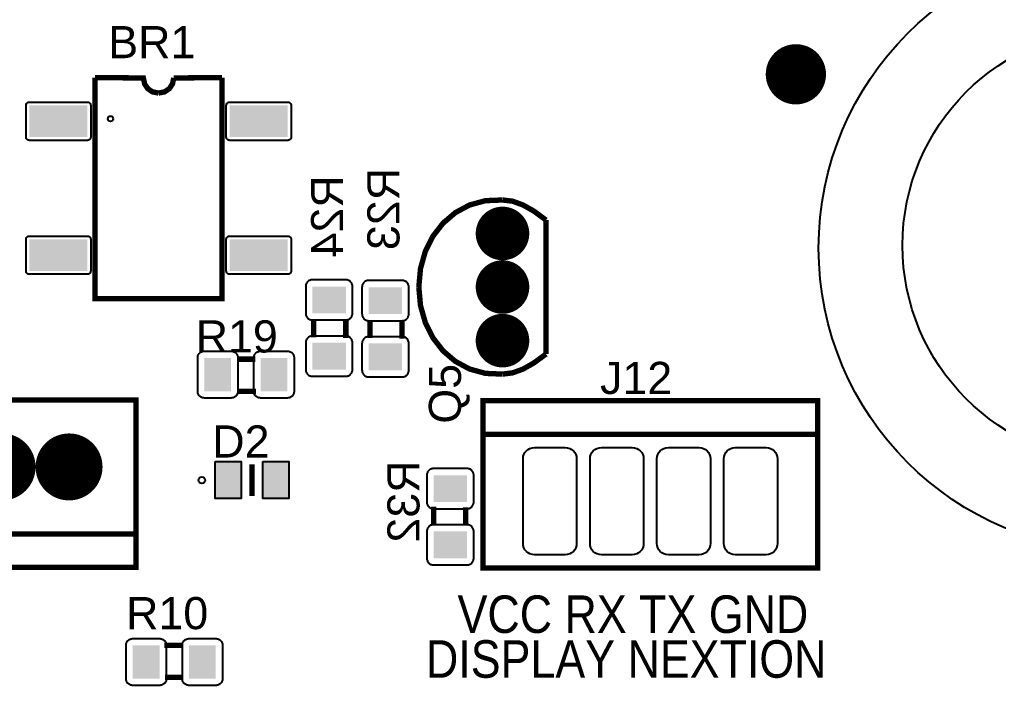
# Model space of a CAD drawing. Header units: inches. Extents: x 15 to 148, y 10 to 111.
# Drawn here: x 130.984 to 133.797, y 100.504 to 102.417 of the extents above; entities that cross this region are included whole.
import ezdxf

# ---------------------------------------------------------------- set-up
doc = ezdxf.new("R2010")
doc.units = ezdxf.units.IN
doc.header["$MEASUREMENT"] = 0
doc.layers.add('BLK_12AWG', color=7, linetype='Continuous')

# ---------------------------------------------------------------- blocks, each defined once
blk = doc.blocks.new('RPAD')
blk.add_trace([(-0.5, -0.5), (-0.5, 0.5), (0.5, -0.5), (0.5, 0.5)])
blk = doc.blocks.new('EPAD')
at = {"const_width": 0.5}
blk.add_lwpolyline([(-0.25, 0, 1), (0.25, 0, 1)], format="xyb", close=True, dxfattribs=at)
blk = doc.blocks.new('CEGHHMI')
for points, const_width in [([(118.2545, 104.8625), (118.3269, 104.8622), (118.3287, 104.8533), (118.3335, 104.8461), (118.3406, 104.8413), (118.3495, 104.8396)], 0.008), ([(118.4445, 104.8625), (118.4445, 104.5325), (118.2545, 104.5325), (118.2545, 104.8625)], 0.008), ([(118.2545, 104.8625), (118.3269, 104.8622), (118.3287, 104.8533), (118.3335, 104.8461), (118.3406, 104.8413), (118.3495, 104.8396)], 0.008), ([(118.4445, 104.8625), (118.4445, 104.5325), (118.2545, 104.5325), (118.2545, 104.8625)], 0.008), ([(118.2545, 104.8625), (118.3269, 104.8622), (118.3287, 104.8533), (118.3335, 104.8461), (118.3406, 104.8413), (118.3495, 104.8396)], 0.008), ([(118.4445, 104.8625), (118.4445, 104.5325), (118.2545, 104.5325), (118.2545, 104.8625)], 0.008), ([(118.3722, 104.8622), (118.3704, 104.8533), (118.3656, 104.8461), (118.3585, 104.8413), (118.3495, 104.8396)], 0.008), ([(118.3722, 104.8622), (118.3704, 104.8533), (118.3656, 104.8461), (118.3585, 104.8413), (118.3495, 104.8396)], 0.008), ([(118.3722, 104.8622), (118.3704, 104.8533), (118.3656, 104.8461), (118.3585, 104.8413), (118.3495, 104.8396)], 0.008), ([(118.3722, 104.8622), (118.4445, 104.8625)], 0.008), ([(118.3722, 104.8622), (118.4445, 104.8625)], 0.008), ([(118.3722, 104.8622), (118.4445, 104.8625)], 0.008), ([(118.8633, 104.6799), (118.8378, 104.6789), (118.8141, 104.6724), (118.7929, 104.661), (118.7745, 104.6453), (118.7594, 104.6258), (118.748, 104.603), (118.7408, 104.5775), (118.7383, 104.5499)], 0.008), ([(118.8633, 104.6799), (118.8378, 104.6789), (118.8141, 104.6724), (118.7929, 104.661), (118.7745, 104.6453), (118.7594, 104.6258), (118.748, 104.603), (118.7408, 104.5775), (118.7383, 104.5499)], 0.008), ([(118.8633, 104.6799), (118.8378, 104.6789), (118.8141, 104.6724), (118.7929, 104.661), (118.7745, 104.6453), (118.7594, 104.6258), (118.748, 104.603), (118.7408, 104.5775), (118.7383, 104.5499)], 0.008), ([(118.8633, 104.6799), (118.8784, 104.6781), (118.894, 104.6724), (118.9105, 104.6631), (118.9283, 104.6499)], 0.008), ([(118.8633, 104.6799), (118.8784, 104.6781), (118.894, 104.6724), (118.9105, 104.6631), (118.9283, 104.6499)], 0.008), ([(118.8633, 104.6799), (118.8784, 104.6781), (118.894, 104.6724), (118.9105, 104.6631), (118.9283, 104.6499)], 0.008), ([(118.9283, 104.4499), (118.9283, 104.6499)], 0.008), ([(118.9283, 104.4499), (118.9283, 104.6499)], 0.008), ([(118.9283, 104.4499), (118.9283, 104.6499)], 0.008), ([(118.8633, 104.4199), (118.8378, 104.421), (118.8141, 104.4275), (118.7929, 104.4389), (118.7745, 104.4546), (118.7594, 104.4741), (118.748, 104.4969), (118.7408, 104.5223), (118.7383, 104.5499)], 0.008), ([(118.8633, 104.4199), (118.8378, 104.421), (118.8141, 104.4275), (118.7929, 104.4389), (118.7745, 104.4546), (118.7594, 104.4741), (118.748, 104.4969), (118.7408, 104.5223), (118.7383, 104.5499)], 0.008), ([(118.8633, 104.4199), (118.8378, 104.421), (118.8141, 104.4275), (118.7929, 104.4389), (118.7745, 104.4546), (118.7594, 104.4741), (118.748, 104.4969), (118.7408, 104.5223), (118.7383, 104.5499)], 0.008), ([(118.5813, 104.5017), (118.5813, 104.4747)], 0.008), ([(118.5813, 104.5017), (118.5813, 104.4747)], 0.008), ([(118.5813, 104.5017), (118.5813, 104.4747)], 0.008), ([(118.6293, 104.5017), (118.6293, 104.4737)], 0.008), ([(118.6293, 104.5017), (118.6293, 104.4737)], 0.008), ([(118.6293, 104.5017), (118.6293, 104.4737)], 0.008), ([(118.6654, 104.5007), (118.6654, 104.4737)], 0.008), ([(118.6654, 104.5007), (118.6654, 104.4737)], 0.008), ([(118.6654, 104.5007), (118.6654, 104.4737)], 0.008), ([(118.7134, 104.5007), (118.7134, 104.4727)], 0.008), ([(118.7134, 104.5007), (118.7134, 104.4727)], 0.008), ([(118.7134, 104.5007), (118.7134, 104.4727)], 0.008), ([(118.8633, 104.4199), (118.8784, 104.4218), (118.894, 104.4274), (118.9105, 104.4368), (118.9283, 104.4499)], 0.008), ([(118.8633, 104.4199), (118.8784, 104.4218), (118.894, 104.4274), (118.9105, 104.4368), (118.9283, 104.4499)], 0.008), ([(118.8633, 104.4199), (118.8784, 104.4218), (118.894, 104.4274), (118.9105, 104.4368), (118.9283, 104.4499)], 0.008), ([(118.467, 104.4422), (118.494, 104.4422)], 0.008), ([(118.467, 104.4422), (118.494, 104.4422)], 0.008), ([(118.467, 104.4422), (118.494, 104.4422)], 0.008), ([(118.467, 104.3942), (118.495, 104.3942)], 0.008), ([(118.467, 104.3942), (118.495, 104.3942)], 0.008), ([(118.467, 104.3942), (118.495, 104.3942)], 0.008), ([(117.4159, 104.1313), (118.3159, 104.1313), (118.3159, 104.3813), (117.4159, 104.3813), (117.4159, 104.1313)], 0.008), ([(117.4159, 104.1313), (118.3159, 104.1313), (118.3159, 104.3813), (117.4159, 104.3813), (117.4159, 104.1313)], 0.008), ([(117.4159, 104.1313), (118.3159, 104.1313), (118.3159, 104.3813), (117.4159, 104.3813), (117.4159, 104.1313)], 0.008), ([(118.834, 104.1302), (119.334, 104.1302), (119.334, 104.3802), (118.834, 104.3802), (118.834, 104.1302)], 0.008), ([(118.834, 104.1302), (119.334, 104.1302), (119.334, 104.3802), (118.834, 104.3802), (118.834, 104.1302)], 0.008), ([(118.834, 104.1302), (119.334, 104.1302), (119.334, 104.3802), (118.834, 104.3802), (118.834, 104.1302)], 0.008), ([(118.834, 104.3302), (119.334, 104.3302)], 0.008), ([(118.834, 104.3302), (119.334, 104.3302)], 0.008), ([(118.834, 104.3302), (119.334, 104.3302)], 0.008), ([(118.4891, 104.2854), (118.4891, 104.2381)], 0.00787), ([(118.4891, 104.2854), (118.4891, 104.2381)], 0.00787), ([(118.4891, 104.2854), (118.4891, 104.2381)], 0.00787), ([(118.7603, 104.1939), (118.7603, 104.2219)], 0.008), ([(118.7603, 104.1939), (118.7603, 104.2219)], 0.008), ([(118.7603, 104.1939), (118.7603, 104.2219)], 0.008), ([(118.8083, 104.1939), (118.8083, 104.2209)], 0.008), ([(118.8083, 104.1939), (118.8083, 104.2209)], 0.008), ([(118.8083, 104.1939), (118.8083, 104.2209)], 0.008), ([(118.3159, 104.1813), (117.4159, 104.1813)], 0.008), ([(118.3159, 104.1813), (117.4159, 104.1813)], 0.008), ([(118.3159, 104.1813), (117.4159, 104.1813)], 0.008), ([(118.3861, 104.015), (118.3581, 104.015)], 0.008), ([(118.3861, 104.015), (118.3581, 104.015)], 0.008), ([(118.3861, 104.015), (118.3581, 104.015)], 0.008), ([(118.3861, 103.967), (118.3591, 103.967)], 0.008), ([(118.3861, 103.967), (118.3591, 103.967)], 0.008), ([(118.3861, 103.967), (118.3591, 103.967)], 0.008)]:
    blk.add_lwpolyline(points, dxfattribs=dict(const_width=const_width))
for points in [[(118.1516, 104.7739), (118.1516, 104.8211), (118.1517, 104.8222), (118.152, 104.8231), (118.1525, 104.824), (118.1531, 104.8247), (118.1538, 104.8253), (118.1547, 104.8258), (118.1556, 104.826), (118.1566, 104.8261), (118.2432, 104.8261), (118.2443, 104.826), (118.2452, 104.8258), (118.2461, 104.8253), (118.2468, 104.8247), (118.2474, 104.824), (118.2479, 104.8231), (118.2481, 104.8222), (118.2482, 104.8211), (118.2482, 104.7739), (118.2481, 104.7729), (118.2479, 104.7719), (118.2474, 104.7711), (118.2468, 104.7703), (118.2461, 104.7697), (118.2452, 104.7693), (118.2443, 104.769), (118.2432, 104.7689), (118.1566, 104.7689), (118.1556, 104.769), (118.1547, 104.7693), (118.1538, 104.7697), (118.1531, 104.7703), (118.1525, 104.7711), (118.152, 104.7719), (118.1517, 104.7729), (118.1516, 104.7739)], [(118.5475, 104.8211), (118.5475, 104.7739), (118.5474, 104.7729), (118.5471, 104.7719), (118.5466, 104.7711), (118.546, 104.7703), (118.5453, 104.7697), (118.5444, 104.7693), (118.5435, 104.769), (118.5425, 104.7689), (118.4558, 104.7689), (118.4548, 104.769), (118.4539, 104.7693), (118.453, 104.7697), (118.4523, 104.7703), (118.4517, 104.7711), (118.4512, 104.7719), (118.4509, 104.7729), (118.4508, 104.7739), (118.4508, 104.8211), (118.4509, 104.8222), (118.4512, 104.8231), (118.4517, 104.824), (118.4523, 104.8247), (118.453, 104.8253), (118.4539, 104.8258), (118.4548, 104.826), (118.4558, 104.8261), (118.5425, 104.8261), (118.5435, 104.826), (118.5444, 104.8258), (118.5453, 104.8253), (118.546, 104.8247), (118.5466, 104.824), (118.5471, 104.8231), (118.5474, 104.8222), (118.5475, 104.8211)], [(118.1516, 104.5739), (118.1516, 104.6211), (118.1517, 104.6222), (118.152, 104.6231), (118.1525, 104.624), (118.1531, 104.6247), (118.1538, 104.6253), (118.1547, 104.6258), (118.1556, 104.626), (118.1566, 104.6261), (118.2432, 104.6261), (118.2443, 104.626), (118.2452, 104.6258), (118.2461, 104.6253), (118.2468, 104.6247), (118.2474, 104.624), (118.2479, 104.6231), (118.2481, 104.6222), (118.2482, 104.6211), (118.2482, 104.5739), (118.2481, 104.5729), (118.2479, 104.5719), (118.2474, 104.5711), (118.2468, 104.5703), (118.2461, 104.5697), (118.2452, 104.5693), (118.2443, 104.569), (118.2432, 104.5689), (118.1566, 104.5689), (118.1556, 104.569), (118.1547, 104.5693), (118.1538, 104.5697), (118.1531, 104.5703), (118.1525, 104.5711), (118.152, 104.5719), (118.1517, 104.5729), (118.1516, 104.5739)], [(118.5475, 104.6211), (118.5475, 104.5739), (118.5474, 104.5729), (118.5471, 104.5719), (118.5466, 104.5711), (118.546, 104.5703), (118.5453, 104.5697), (118.5444, 104.5693), (118.5435, 104.569), (118.5425, 104.5689), (118.4558, 104.5689), (118.4548, 104.569), (118.4539, 104.5693), (118.453, 104.5697), (118.4523, 104.5703), (118.4517, 104.5711), (118.4512, 104.5719), (118.4509, 104.5729), (118.4508, 104.5739), (118.4508, 104.6211), (118.4509, 104.6222), (118.4512, 104.6231), (118.4517, 104.624), (118.4523, 104.6247), (118.453, 104.6253), (118.4539, 104.6258), (118.4548, 104.626), (118.4558, 104.6261), (118.5425, 104.6261), (118.5435, 104.626), (118.5444, 104.6258), (118.5453, 104.6253), (118.546, 104.6247), (118.5466, 104.624), (118.5471, 104.6231), (118.5474, 104.6222), (118.5475, 104.6211)], [(118.5693, 104.5507), (118.5693, 104.5107), (118.5693, 104.5097), (118.5695, 104.5087), (118.5697, 104.5077), (118.5701, 104.5068), (118.5705, 104.5059), (118.571, 104.5051), (118.5715, 104.5043), (118.5722, 104.5036), (118.5729, 104.503), (118.5737, 104.5024), (118.5745, 104.5019), (118.5754, 104.5015), (118.5763, 104.5012), (118.5772, 104.5009), (118.5783, 104.5008), (118.5793, 104.5007), (118.6293, 104.5007), (118.6303, 104.5008), (118.6313, 104.5009), (118.6323, 104.5012), (118.6332, 104.5015), (118.6341, 104.5019), (118.6349, 104.5024), (118.6357, 104.503), (118.6364, 104.5036), (118.637, 104.5043), (118.6376, 104.5051), (118.6381, 104.5059), (118.6385, 104.5068), (118.6389, 104.5077), (118.6391, 104.5087), (118.6392, 104.5097), (118.6393, 104.5107), (118.6393, 104.5507), (118.6392, 104.5518), (118.6391, 104.5528), (118.6389, 104.5537), (118.6385, 104.5546), (118.6381, 104.5555), (118.6376, 104.5563), (118.637, 104.5571), (118.6364, 104.5578), (118.6357, 104.5585), (118.6349, 104.559), (118.6341, 104.5595), (118.6332, 104.5599), (118.6323, 104.5603), (118.6313, 104.5605), (118.6303, 104.5607), (118.6293, 104.5607), (118.5793, 104.5607), (118.5783, 104.5607), (118.5772, 104.5605), (118.5763, 104.5603), (118.5754, 104.5599), (118.5745, 104.5595), (118.5737, 104.559), (118.5729, 104.5585), (118.5722, 104.5578), (118.5715, 104.5571), (118.571, 104.5563), (118.5705, 104.5555), (118.5701, 104.5546), (118.5697, 104.5537), (118.5695, 104.5528), (118.5693, 104.5518), (118.5693, 104.5507)], [(118.6534, 104.5497), (118.6534, 104.5097), (118.6535, 104.5087), (118.6536, 104.5077), (118.6538, 104.5067), (118.6542, 104.5058), (118.6546, 104.5049), (118.6551, 104.5041), (118.6557, 104.5033), (118.6563, 104.5026), (118.657, 104.502), (118.6578, 104.5014), (118.6586, 104.5009), (118.6595, 104.5005), (118.6604, 104.5002), (118.6614, 104.4999), (118.6624, 104.4998), (118.6634, 104.4997), (118.7134, 104.4997), (118.7144, 104.4998), (118.7154, 104.4999), (118.7164, 104.5002), (118.7173, 104.5005), (118.7182, 104.5009), (118.719, 104.5014), (118.7198, 104.502), (118.7205, 104.5026), (118.7212, 104.5033), (118.7217, 104.5041), (118.7222, 104.5049), (118.7226, 104.5058), (118.723, 104.5067), (118.7232, 104.5077), (118.7234, 104.5087), (118.7234, 104.5097), (118.7234, 104.5497), (118.7234, 104.5508), (118.7232, 104.5518), (118.723, 104.5527), (118.7226, 104.5536), (118.7222, 104.5545), (118.7217, 104.5553), (118.7212, 104.5561), (118.7205, 104.5568), (118.7198, 104.5575), (118.719, 104.558), (118.7182, 104.5585), (118.7173, 104.5589), (118.7164, 104.5593), (118.7154, 104.5595), (118.7144, 104.5597), (118.7134, 104.5597), (118.6634, 104.5597), (118.6624, 104.5597), (118.6614, 104.5595), (118.6604, 104.5593), (118.6595, 104.5589), (118.6586, 104.5585), (118.6578, 104.558), (118.657, 104.5575), (118.6563, 104.5568), (118.6557, 104.5561), (118.6551, 104.5553), (118.6546, 104.5545), (118.6542, 104.5536), (118.6538, 104.5527), (118.6536, 104.5518), (118.6535, 104.5508), (118.6534, 104.5497)], [(118.5693, 104.4667), (118.5693, 104.4267), (118.5693, 104.4257), (118.5695, 104.4247), (118.5697, 104.4237), (118.5701, 104.4228), (118.5705, 104.4219), (118.571, 104.4211), (118.5715, 104.4203), (118.5722, 104.4196), (118.5729, 104.419), (118.5737, 104.4184), (118.5745, 104.4179), (118.5754, 104.4175), (118.5763, 104.4172), (118.5772, 104.4169), (118.5783, 104.4168), (118.5793, 104.4167), (118.6293, 104.4167), (118.6303, 104.4168), (118.6313, 104.4169), (118.6323, 104.4172), (118.6332, 104.4175), (118.6341, 104.4179), (118.6349, 104.4184), (118.6357, 104.419), (118.6364, 104.4196), (118.637, 104.4203), (118.6376, 104.4211), (118.6381, 104.4219), (118.6385, 104.4228), (118.6389, 104.4237), (118.6391, 104.4247), (118.6392, 104.4257), (118.6393, 104.4267), (118.6393, 104.4667), (118.6392, 104.4678), (118.6391, 104.4688), (118.6389, 104.4697), (118.6385, 104.4706), (118.6381, 104.4715), (118.6376, 104.4723), (118.637, 104.4731), (118.6364, 104.4738), (118.6357, 104.4745), (118.6349, 104.475), (118.6341, 104.4755), (118.6332, 104.4759), (118.6323, 104.4763), (118.6313, 104.4765), (118.6303, 104.4767), (118.6293, 104.4767), (118.5793, 104.4767), (118.5783, 104.4767), (118.5772, 104.4765), (118.5763, 104.4763), (118.5754, 104.4759), (118.5745, 104.4755), (118.5737, 104.475), (118.5729, 104.4745), (118.5722, 104.4738), (118.5715, 104.4731), (118.571, 104.4723), (118.5705, 104.4715), (118.5701, 104.4706), (118.5697, 104.4697), (118.5695, 104.4688), (118.5693, 104.4678), (118.5693, 104.4667)], [(118.6534, 104.4657), (118.6534, 104.4257), (118.6535, 104.4247), (118.6536, 104.4237), (118.6538, 104.4227), (118.6542, 104.4218), (118.6546, 104.4209), (118.6551, 104.4201), (118.6557, 104.4193), (118.6563, 104.4186), (118.657, 104.418), (118.6578, 104.4174), (118.6586, 104.4169), (118.6595, 104.4165), (118.6604, 104.4162), (118.6614, 104.4159), (118.6624, 104.4158), (118.6634, 104.4157), (118.7134, 104.4157), (118.7144, 104.4158), (118.7154, 104.4159), (118.7164, 104.4162), (118.7173, 104.4165), (118.7182, 104.4169), (118.719, 104.4174), (118.7198, 104.418), (118.7205, 104.4186), (118.7212, 104.4193), (118.7217, 104.4201), (118.7222, 104.4209), (118.7226, 104.4218), (118.723, 104.4227), (118.7232, 104.4237), (118.7234, 104.4247), (118.7234, 104.4257), (118.7234, 104.4657), (118.7234, 104.4668), (118.7232, 104.4678), (118.723, 104.4687), (118.7226, 104.4696), (118.7222, 104.4705), (118.7217, 104.4713), (118.7212, 104.4721), (118.7205, 104.4728), (118.7198, 104.4735), (118.719, 104.474), (118.7182, 104.4745), (118.7173, 104.4749), (118.7164, 104.4753), (118.7154, 104.4755), (118.7144, 104.4757), (118.7134, 104.4757), (118.6634, 104.4757), (118.6624, 104.4757), (118.6614, 104.4755), (118.6604, 104.4753), (118.6595, 104.4749), (118.6586, 104.4745), (118.6578, 104.474), (118.657, 104.4735), (118.6563, 104.4728), (118.6557, 104.4721), (118.6551, 104.4713), (118.6546, 104.4705), (118.6542, 104.4696), (118.6538, 104.4687), (118.6536, 104.4678), (118.6535, 104.4668), (118.6534, 104.4657)], [(118.418, 104.4542), (118.458, 104.4542), (118.459, 104.4542), (118.46, 104.454), (118.461, 104.4538), (118.4619, 104.4534), (118.4628, 104.453), (118.4636, 104.4525), (118.4644, 104.452), (118.4651, 104.4513), (118.4657, 104.4506), (118.4663, 104.4499), (118.4668, 104.449), (118.4672, 104.4482), (118.4675, 104.4472), (118.4678, 104.4463), (118.4679, 104.4453), (118.468, 104.4442), (118.468, 104.3942), (118.4679, 104.3932), (118.4678, 104.3922), (118.4675, 104.3912), (118.4672, 104.3903), (118.4668, 104.3894), (118.4663, 104.3886), (118.4657, 104.3878), (118.4651, 104.3871), (118.4644, 104.3865), (118.4636, 104.3859), (118.4628, 104.3854), (118.4619, 104.385), (118.461, 104.3847), (118.46, 104.3844), (118.459, 104.3843), (118.458, 104.3842), (118.418, 104.3842), (118.4169, 104.3843), (118.4159, 104.3844), (118.4149, 104.3847), (118.414, 104.385), (118.4131, 104.3854), (118.4123, 104.3859), (118.4116, 104.3865), (118.4108, 104.3871), (118.4102, 104.3878), (118.4096, 104.3886), (118.4091, 104.3894), (118.4087, 104.3903), (118.4084, 104.3912), (118.4082, 104.3922), (118.408, 104.3932), (118.408, 104.3942), (118.408, 104.4442), (118.408, 104.4453), (118.4082, 104.4463), (118.4084, 104.4472), (118.4087, 104.4482), (118.4091, 104.449), (118.4096, 104.4499), (118.4102, 104.4506), (118.4108, 104.4513), (118.4116, 104.452), (118.4123, 104.4525), (118.4131, 104.453), (118.414, 104.4534), (118.4149, 104.4538), (118.4159, 104.454), (118.4169, 104.4542), (118.418, 104.4542)], [(118.502, 104.4542), (118.542, 104.4542), (118.543, 104.4542), (118.544, 104.454), (118.545, 104.4538), (118.5459, 104.4534), (118.5468, 104.453), (118.5476, 104.4525), (118.5484, 104.452), (118.5491, 104.4513), (118.5497, 104.4506), (118.5503, 104.4499), (118.5508, 104.449), (118.5512, 104.4482), (118.5515, 104.4472), (118.5518, 104.4463), (118.5519, 104.4453), (118.552, 104.4442), (118.552, 104.3942), (118.5519, 104.3932), (118.5518, 104.3922), (118.5515, 104.3912), (118.5512, 104.3903), (118.5508, 104.3894), (118.5503, 104.3886), (118.5497, 104.3878), (118.5491, 104.3871), (118.5484, 104.3865), (118.5476, 104.3859), (118.5468, 104.3854), (118.5459, 104.385), (118.545, 104.3847), (118.544, 104.3844), (118.543, 104.3843), (118.542, 104.3842), (118.502, 104.3842), (118.5009, 104.3843), (118.4999, 104.3844), (118.4989, 104.3847), (118.498, 104.385), (118.4971, 104.3854), (118.4963, 104.3859), (118.4956, 104.3865), (118.4948, 104.3871), (118.4942, 104.3878), (118.4936, 104.3886), (118.4931, 104.3894), (118.4927, 104.3903), (118.4924, 104.3912), (118.4922, 104.3922), (118.492, 104.3932), (118.492, 104.3942), (118.492, 104.4442), (118.492, 104.4453), (118.4922, 104.4463), (118.4924, 104.4472), (118.4927, 104.4482), (118.4931, 104.449), (118.4936, 104.4499), (118.4942, 104.4506), (118.4948, 104.4513), (118.4956, 104.452), (118.4963, 104.4525), (118.4971, 104.453), (118.498, 104.4534), (118.4989, 104.4538), (118.4999, 104.454), (118.5009, 104.4542), (118.502, 104.4542)], [(118.911, 104.3102), (118.957, 104.3102), (118.9605, 104.3099), (118.9637, 104.3089), (118.9666, 104.3074), (118.9691, 104.3053), (118.9712, 104.3028), (118.9727, 104.2999), (118.9737, 104.2967), (118.974, 104.2932), (118.974, 104.1672), (118.9737, 104.1638), (118.9727, 104.1605), (118.9712, 104.1577), (118.9691, 104.1552), (118.9666, 104.1531), (118.9637, 104.1516), (118.9605, 104.1506), (118.957, 104.1502), (118.911, 104.1502), (118.9075, 104.1506), (118.9043, 104.1516), (118.9014, 104.1531), (118.8989, 104.1552), (118.8969, 104.1577), (118.8953, 104.1605), (118.8944, 104.1638), (118.894, 104.1672), (118.894, 104.2932), (118.8944, 104.2967), (118.8953, 104.2999), (118.8969, 104.3028), (118.8989, 104.3053), (118.9014, 104.3074), (118.9043, 104.3089), (118.9075, 104.3099), (118.911, 104.3102)], [(119.011, 104.3102), (119.057, 104.3102), (119.0605, 104.3099), (119.0637, 104.3089), (119.0666, 104.3074), (119.0691, 104.3053), (119.0712, 104.3028), (119.0727, 104.2999), (119.0737, 104.2967), (119.074, 104.2932), (119.074, 104.1672), (119.0737, 104.1638), (119.0727, 104.1605), (119.0712, 104.1577), (119.0691, 104.1552), (119.0666, 104.1531), (119.0637, 104.1516), (119.0605, 104.1506), (119.057, 104.1502), (119.011, 104.1502), (119.0075, 104.1506), (119.0043, 104.1516), (119.0014, 104.1531), (118.9989, 104.1552), (118.9969, 104.1577), (118.9953, 104.1605), (118.9944, 104.1638), (118.994, 104.1672), (118.994, 104.2932), (118.9944, 104.2967), (118.9953, 104.2999), (118.9969, 104.3028), (118.9989, 104.3053), (119.0014, 104.3074), (119.0043, 104.3089), (119.0075, 104.3099), (119.011, 104.3102)], [(119.111, 104.3102), (119.157, 104.3102), (119.1605, 104.3099), (119.1637, 104.3089), (119.1666, 104.3074), (119.1691, 104.3053), (119.1712, 104.3028), (119.1727, 104.2999), (119.1737, 104.2967), (119.174, 104.2932), (119.174, 104.1672), (119.1737, 104.1638), (119.1727, 104.1605), (119.1712, 104.1577), (119.1691, 104.1552), (119.1666, 104.1531), (119.1637, 104.1516), (119.1605, 104.1506), (119.157, 104.1502), (119.111, 104.1502), (119.1075, 104.1506), (119.1043, 104.1516), (119.1014, 104.1531), (119.0989, 104.1552), (119.0969, 104.1577), (119.0953, 104.1605), (119.0944, 104.1638), (119.094, 104.1672), (119.094, 104.2932), (119.0944, 104.2967), (119.0953, 104.2999), (119.0969, 104.3028), (119.0989, 104.3053), (119.1014, 104.3074), (119.1043, 104.3089), (119.1075, 104.3099), (119.111, 104.3102)], [(119.211, 104.3102), (119.257, 104.3102), (119.2605, 104.3099), (119.2637, 104.3089), (119.2666, 104.3074), (119.2691, 104.3053), (119.2712, 104.3028), (119.2727, 104.2999), (119.2737, 104.2967), (119.274, 104.2932), (119.274, 104.1672), (119.2737, 104.1638), (119.2727, 104.1605), (119.2712, 104.1577), (119.2691, 104.1552), (119.2666, 104.1531), (119.2637, 104.1516), (119.2605, 104.1506), (119.257, 104.1502), (119.211, 104.1502), (119.2075, 104.1506), (119.2043, 104.1516), (119.2014, 104.1531), (119.1989, 104.1552), (119.1969, 104.1577), (119.1953, 104.1605), (119.1944, 104.1638), (119.194, 104.1672), (119.194, 104.2932), (119.1944, 104.2967), (119.1953, 104.2999), (119.1969, 104.3028), (119.1989, 104.3053), (119.2014, 104.3074), (119.2043, 104.3089), (119.2075, 104.3099), (119.211, 104.3102)], [(118.4342, 104.2892), (118.4732, 104.2892), (118.4732, 104.2342), (118.4342, 104.2342), (118.4342, 104.2892)], [(118.5051, 104.2892), (118.5441, 104.2892), (118.5441, 104.2342), (118.5051, 104.2342), (118.5051, 104.2892)], [(118.8203, 104.2289), (118.8203, 104.2689), (118.8203, 104.27), (118.8201, 104.271), (118.8199, 104.272), (118.8196, 104.2729), (118.8192, 104.2738), (118.8187, 104.2746), (118.8181, 104.2753), (118.8175, 104.2761), (118.8167, 104.2767), (118.816, 104.2773), (118.8152, 104.2778), (118.8143, 104.2782), (118.8134, 104.2785), (118.8124, 104.2787), (118.8114, 104.2789), (118.8103, 104.2789), (118.7603, 104.2789), (118.7593, 104.2789), (118.7583, 104.2787), (118.7573, 104.2785), (118.7564, 104.2782), (118.7555, 104.2778), (118.7547, 104.2773), (118.7539, 104.2767), (118.7532, 104.2761), (118.7526, 104.2753), (118.752, 104.2746), (118.7515, 104.2738), (118.7511, 104.2729), (118.7508, 104.272), (118.7505, 104.271), (118.7504, 104.27), (118.7503, 104.2689), (118.7503, 104.2289), (118.7504, 104.2279), (118.7505, 104.2269), (118.7508, 104.2259), (118.7511, 104.225), (118.7515, 104.2241), (118.752, 104.2233), (118.7526, 104.2225), (118.7532, 104.2218), (118.7539, 104.2212), (118.7547, 104.2206), (118.7555, 104.2201), (118.7564, 104.2197), (118.7573, 104.2194), (118.7583, 104.2191), (118.7593, 104.219), (118.7603, 104.2189), (118.8103, 104.2189), (118.8114, 104.219), (118.8124, 104.2191), (118.8134, 104.2194), (118.8143, 104.2197), (118.8152, 104.2201), (118.816, 104.2206), (118.8167, 104.2212), (118.8175, 104.2218), (118.8181, 104.2225), (118.8187, 104.2233), (118.8192, 104.2241), (118.8196, 104.225), (118.8199, 104.2259), (118.8201, 104.2269), (118.8203, 104.2279), (118.8203, 104.2289)], [(118.8203, 104.1449), (118.8203, 104.1849), (118.8203, 104.186), (118.8201, 104.187), (118.8199, 104.188), (118.8196, 104.1889), (118.8192, 104.1898), (118.8187, 104.1906), (118.8181, 104.1913), (118.8175, 104.1921), (118.8167, 104.1927), (118.816, 104.1933), (118.8152, 104.1938), (118.8143, 104.1942), (118.8134, 104.1945), (118.8124, 104.1947), (118.8114, 104.1949), (118.8103, 104.1949), (118.7603, 104.1949), (118.7593, 104.1949), (118.7583, 104.1947), (118.7573, 104.1945), (118.7564, 104.1942), (118.7555, 104.1938), (118.7547, 104.1933), (118.7539, 104.1927), (118.7532, 104.1921), (118.7526, 104.1913), (118.752, 104.1906), (118.7515, 104.1898), (118.7511, 104.1889), (118.7508, 104.188), (118.7505, 104.187), (118.7504, 104.186), (118.7503, 104.1849), (118.7503, 104.1449), (118.7504, 104.1439), (118.7505, 104.1429), (118.7508, 104.1419), (118.7511, 104.141), (118.7515, 104.1401), (118.752, 104.1393), (118.7526, 104.1385), (118.7532, 104.1378), (118.7539, 104.1372), (118.7547, 104.1366), (118.7555, 104.1361), (118.7564, 104.1357), (118.7573, 104.1354), (118.7583, 104.1351), (118.7593, 104.135), (118.7603, 104.1349), (118.8103, 104.1349), (118.8114, 104.135), (118.8124, 104.1351), (118.8134, 104.1354), (118.8143, 104.1357), (118.8152, 104.1361), (118.816, 104.1366), (118.8167, 104.1372), (118.8175, 104.1378), (118.8181, 104.1385), (118.8187, 104.1393), (118.8192, 104.1401), (118.8196, 104.141), (118.8199, 104.1419), (118.8201, 104.1429), (118.8203, 104.1439), (118.8203, 104.1449)], [(118.3511, 103.955), (118.3111, 103.955), (118.3101, 103.9551), (118.3091, 103.9552), (118.3081, 103.9555), (118.3072, 103.9558), (118.3063, 103.9562), (118.3055, 103.9567), (118.3047, 103.9573), (118.304, 103.9579), (118.3033, 103.9586), (118.3028, 103.9594), (118.3023, 103.9602), (118.3019, 103.9611), (118.3015, 103.962), (118.3013, 103.963), (118.3011, 103.964), (118.3011, 103.965), (118.3011, 104.015), (118.3011, 104.0161), (118.3013, 104.0171), (118.3015, 104.018), (118.3019, 104.019), (118.3023, 104.0198), (118.3028, 104.0207), (118.3033, 104.0214), (118.304, 104.0221), (118.3047, 104.0228), (118.3055, 104.0234), (118.3063, 104.0238), (118.3072, 104.0243), (118.3081, 104.0246), (118.3091, 104.0248), (118.3101, 104.025), (118.3111, 104.025), (118.3511, 104.025), (118.3521, 104.025), (118.3531, 104.0248), (118.3541, 104.0246), (118.355, 104.0243), (118.3559, 104.0238), (118.3567, 104.0234), (118.3575, 104.0228), (118.3582, 104.0221), (118.3588, 104.0214), (118.3594, 104.0207), (118.3599, 104.0198), (118.3603, 104.019), (118.3607, 104.018), (118.3609, 104.0171), (118.361, 104.0161), (118.3611, 104.015), (118.3611, 103.965), (118.361, 103.964), (118.3609, 103.963), (118.3607, 103.962), (118.3603, 103.9611), (118.3599, 103.9602), (118.3594, 103.9594), (118.3588, 103.9586), (118.3582, 103.9579), (118.3575, 103.9573), (118.3567, 103.9567), (118.3559, 103.9562), (118.355, 103.9558), (118.3541, 103.9555), (118.3531, 103.9552), (118.3521, 103.9551), (118.3511, 103.955)], [(118.4351, 103.955), (118.3951, 103.955), (118.3941, 103.9551), (118.3931, 103.9552), (118.3921, 103.9555), (118.3912, 103.9558), (118.3903, 103.9562), (118.3895, 103.9567), (118.3887, 103.9573), (118.388, 103.9579), (118.3873, 103.9586), (118.3868, 103.9594), (118.3863, 103.9602), (118.3859, 103.9611), (118.3855, 103.962), (118.3853, 103.963), (118.3851, 103.964), (118.3851, 103.965), (118.3851, 104.015), (118.3851, 104.0161), (118.3853, 104.0171), (118.3855, 104.018), (118.3859, 104.019), (118.3863, 104.0198), (118.3868, 104.0207), (118.3873, 104.0214), (118.388, 104.0221), (118.3887, 104.0228), (118.3895, 104.0234), (118.3903, 104.0238), (118.3912, 104.0243), (118.3921, 104.0246), (118.3931, 104.0248), (118.3941, 104.025), (118.3951, 104.025), (118.4351, 104.025), (118.4361, 104.025), (118.4371, 104.0248), (118.4381, 104.0246), (118.439, 104.0243), (118.4399, 104.0238), (118.4407, 104.0234), (118.4415, 104.0228), (118.4422, 104.0221), (118.4428, 104.0214), (118.4434, 104.0207), (118.4439, 104.0198), (118.4443, 104.019), (118.4447, 104.018), (118.4449, 104.0171), (118.445, 104.0161), (118.4451, 104.015), (118.4451, 103.965), (118.445, 103.964), (118.4449, 103.963), (118.4447, 103.962), (118.4443, 103.9611), (118.4439, 103.9602), (118.4434, 103.9594), (118.4428, 103.9586), (118.4422, 103.9579), (118.4415, 103.9573), (118.4407, 103.9567), (118.4399, 103.9562), (118.439, 103.9558), (118.4381, 103.9555), (118.4371, 103.9552), (118.4361, 103.9551), (118.4351, 103.955)]]:
    blk.add_lwpolyline(points, close=True)
for centre, radius in [((119.7883, 104.6082), 0.4528), ((119.7883, 104.6082), 0.4528), ((119.7883, 104.6082), 0.4528), ((119.7844, 104.6121), 0.3236), ((119.7844, 104.6121), 0.3236), ((119.7844, 104.6121), 0.3236), ((118.2778, 104.8012), 0.00394), ((118.2778, 104.8012), 0.00394), ((118.2778, 104.8012), 0.00394), ((118.4143, 104.2617), 0.00492), ((118.4143, 104.2617), 0.00492), ((118.4143, 104.2617), 0.00492)]:
    blk.add_circle(centre, radius)
for name, p, xscale, yscale in [('EPAD', (119.3015, 104.8676), 0.09, 0.09), ('EPAD', (118.8633, 104.6299), 0.08, 0.08), ('EPAD', (118.8633, 104.5499), 0.08, 0.08), ('EPAD', (118.8633, 104.4699), 0.08, 0.08), ('RPAD', (118.438, 104.4192), 0.04, 0.05), ('RPAD', (118.522, 104.4192), 0.04, 0.05), ('EPAD', (118.1159, 104.2813), 0.1, 0.1), ('EPAD', (118.2159, 104.2813), 0.1, 0.1), ('RPAD', (118.4537, 104.2617), 0.039, 0.055), ('RPAD', (118.5246, 104.2617), 0.039, 0.055)]:
    blk.add_blockref(name, p, dxfattribs=dict(xscale=xscale, yscale=yscale))
for p, xscale, yscale, rotation in [((118.1999, 104.7975), 0.047244, 0.086614, 90), ((118.4992, 104.7975), 0.047244, 0.086614, 270), ((118.1999, 104.5975), 0.047244, 0.086614, 90), ((118.4992, 104.5975), 0.047244, 0.086614, 270), ((118.6043, 104.5307), 0.04, 0.05, 90), ((118.6884, 104.5297), 0.04, 0.05, 90), ((118.6043, 104.4467), 0.04, 0.05, 90), ((118.6884, 104.4457), 0.04, 0.05, 90), ((118.7853, 104.2489), 0.04, 0.05, 270), ((118.7853, 104.1649), 0.04, 0.05, 270), ((118.3311, 103.99), 0.04, 0.05, 180), ((118.4151, 103.99), 0.04, 0.05, 180)]:
    blk.add_blockref('RPAD', p, dxfattribs=dict(xscale=xscale, yscale=yscale, rotation=rotation))
for s, height, width, p in [('BR1', 0.048, 1.041667, (118.2745, 104.8916)), ('BR1', 0.048, 1.041667, (118.2745, 104.8916)), ('BR1', 0.048, 1.041667, (118.2745, 104.8916)), ('R19', 0.048, 1.041667, (118.405, 104.4522)), ('R19', 0.048, 1.041667, (118.405, 104.4522)), ('R19', 0.048, 1.041667, (118.405, 104.4522)), ('J12', 0.048, 1.041667, (119.009, 104.3902)), ('J12', 0.048, 1.041667, (119.009, 104.3902)), ('J12', 0.048, 1.041667, (119.009, 104.3902)), ('D2', 0.048, 1.041667, (118.4298, 104.2953)), ('D2', 0.048, 1.041667, (118.4298, 104.2953)), ('D2', 0.048, 1.041667, (118.4298, 104.2953)), ('R10', 0.048, 1.041667, (118.3011, 104.039)), ('R10', 0.048, 1.041667, (118.3011, 104.039)), ('R10', 0.048, 1.041667, (118.3011, 104.039)), ('VCC RX TX GND', 0.056, 0.892857, (118.7962, 104.0334)), ('VCC RX TX GND', 0.056, 0.892857, (118.7962, 104.0334)), ('VCC RX TX GND', 0.056, 0.892857, (118.7962, 104.0334)), ('DISPLAY NEXTION', 0.056, 0.892857, (118.749, 103.9665)), ('DISPLAY NEXTION', 0.056, 0.892857, (118.749, 103.9665)), ('DISPLAY NEXTION', 0.056, 0.892857, (118.749, 103.9665))]:
    blk.add_text(s, height=height, dxfattribs=dict(width=width)).set_placement(p)
at = {"text_generation_flag": 2, "width": 1.041667}
for s, p in [('R23', (118.7094, 104.7277)), ('R23', (118.7094, 104.7277)), ('R23', (118.7094, 104.7277)), ('R24', (118.6253, 104.7167)), ('R24', (118.6253, 104.7167)), ('R24', (118.6253, 104.7167)), ('R32', (118.7393, 104.2909)), ('R32', (118.7393, 104.2909)), ('R32', (118.7393, 104.2909))]:
    blk.add_text(s, height=0.048, rotation=90, dxfattribs=at).set_placement(p)
at = {"width": 1.041667}
blk.add_text('Q5', height=0.048, rotation=90, dxfattribs=at).set_placement((118.8013, 104.3459))
blk.add_text('Q5', height=0.048, rotation=90, dxfattribs=at).set_placement((118.8013, 104.3459))
blk.add_text('Q5', height=0.048, rotation=90, dxfattribs=at).set_placement((118.8013, 104.3459))

msp = doc.modelspace()

# ---------------------------------------------------------------- block references
at = {"layer": 'BLK_12AWG', "xscale": 1.92375, "yscale": 1.92375, "zscale": 1.92375}
msp.add_blockref('CEGHHMI', (-96.2915, -99.4795), dxfattribs=at)

doc.saveas('drawing.dxf')
